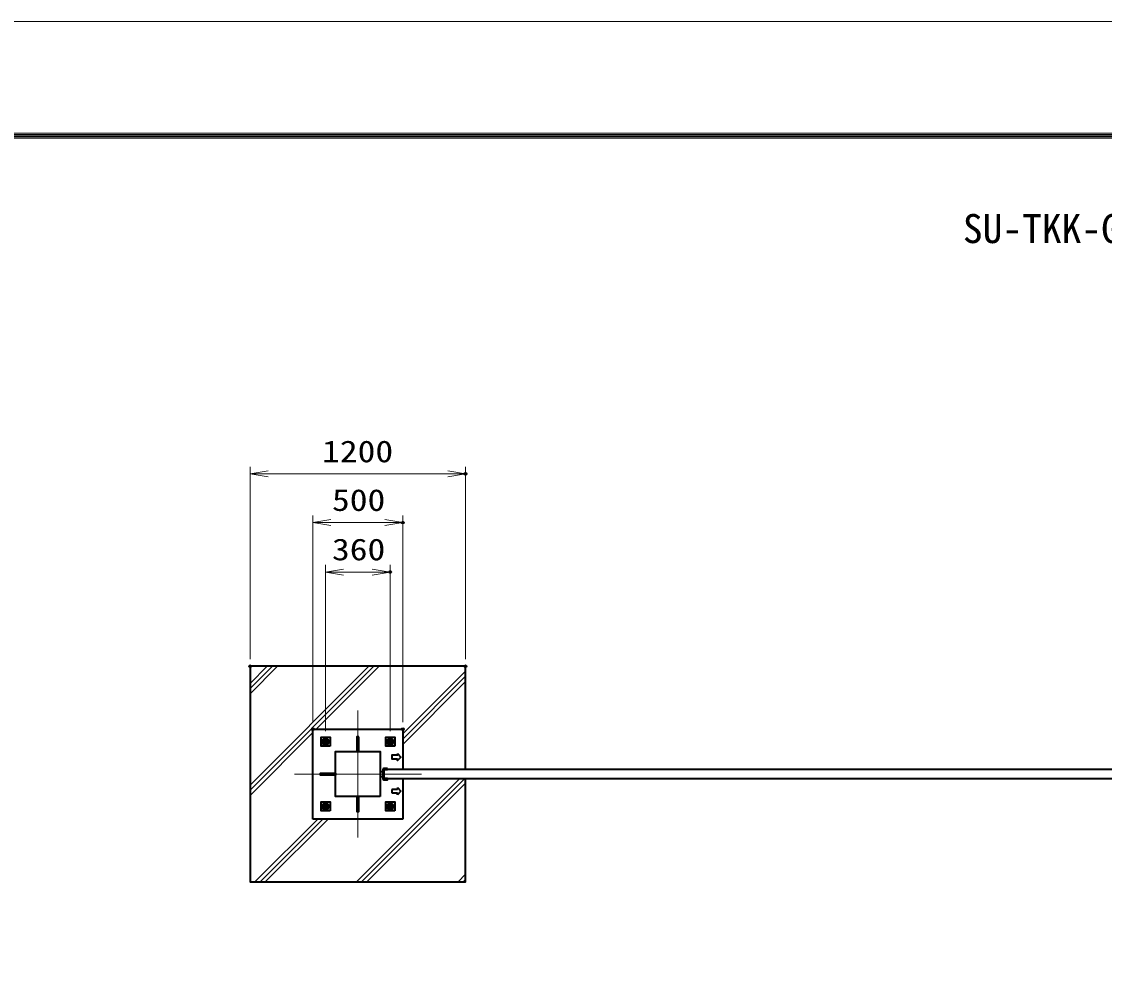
# Model space of a CAD drawing. Units: millimetres at full size. Extents: x -11880 to 11880, y -8400 to 8400.
# Drawn here: x -7174 to -1146, y 3113 to 8400 of the extents above; entities that cross this region are included whole.
import ezdxf
from ezdxf.enums import TextEntityAlignment as Align

# ---------------------------------------------------------------- set-up
doc = ezdxf.new("R2010")
doc.units = ezdxf.units.MM
doc.header["$LTSCALE"] = 30
doc.header["$PDMODE"] = 32
doc.header["$PDSIZE"] = 15
for name, pattern in [('DASHED', [7.5, 6, -1.5]), ('USER1', [9, 6, -0.75, 1.5, -0.75]), ('USER2', [18, 12, -1.5, 3, -1.5])]:
    doc.linetypes.add(name, pattern=pattern)
for name, color, linetype, lineweight in [('0-0_D-TTL', 7, 'Continuous', 18), ('0-1_外形線', 7, 'Continuous', 35), ('0-2_0', 7, 'Continuous', 18), ('0-3_寸法線', 4, 'Continuous', 18), ('0-5_細線', 2, 'Continuous', 35), ('0-6_隠れ線', 140, 'DASHED', 18), ('0-7_軸線', 200, 'USER2', 15), ('0-A_AM_0N', 7, 'Continuous', 50), ('0-B_AM_7N', 6, 'USER1', 18), ('1-2_AM_4N', 4, 'Continuous', 25), ('1-5_ハッチング', 253, 'Continuous', 13)]:
    doc.layers.add(name, color=color, linetype=linetype, lineweight=lineweight)
doc.layers.add('0-4_Defpoints', color=7, linetype='Continuous')
doc.layers.add('0-E_文字3', color=254, linetype='Continuous')
doc.styles.add('ＭＳ ゴシック', font='')
doc.styles.get('ＭＳ ゴシック').set_extended_font_data('MS Gothic')

# ---------------------------------------------------------------- blocks, each defined once
blk = doc.blocks.new('_Open')
at = {"layer": '0-2_0', "color": 4}
blk.add_line((-30, 5), (0, 0), dxfattribs=at)
blk.add_lwpolyline([(-30, -5), (0, 0), (-30, 0)], dxfattribs=at)
blk = doc.blocks.new('U51')
at = {"layer": '0-A_AM_0N'}
blk.add_lwpolyline([(2150244.1, 87948161.6), (2149794.1, 87947901.8), (2149344.1, 87948161.6), (2149344.1, 87948681.2), (2149794.1, 87948941), (2150244.1, 87948681.2)], close=True, dxfattribs=at)
for radius in [450, 259.4]:
    blk.add_circle((2149794.1, 87948421.4), radius, dxfattribs=at)
at = {"layer": '0-B_AM_7N'}
for p, q in [((2150365.6, 87948421.4), (2149222.5, 87948421.4)), ((2149794.1, 87948993), (2149794.1, 87947849.8))]:
    blk.add_line(p, q, dxfattribs=at)
at = {"layer": '1-2_AM_4N'}
blk.add_arc((2149794.1, 87948421.4), 300, 10, 280, dxfattribs=at)
blk = doc.blocks.new('U52')
at = {"layer": '0-A_AM_0N'}
blk.add_lwpolyline([(2139444.1, 87948161.6), (2138994.1, 87947901.8), (2138544.1, 87948161.6), (2138544.1, 87948681.2), (2138994.1, 87948941), (2139444.1, 87948681.2)], close=True, dxfattribs=at)
for radius in [450, 259.4]:
    blk.add_circle((2138994.1, 87948421.4), radius, dxfattribs=at)
at = {"layer": '0-B_AM_7N'}
for p, q in [((2139565.6, 87948421.4), (2138422.5, 87948421.4)), ((2138994.1, 87948993), (2138994.1, 87947849.8))]:
    blk.add_line(p, q, dxfattribs=at)
at = {"layer": '1-2_AM_4N'}
blk.add_arc((2138994.1, 87948421.4), 300, 10, 280, dxfattribs=at)
blk = doc.blocks.new('U53')
at = {"layer": '0-A_AM_0N'}
blk.add_lwpolyline([(2139444.1, 87937361.6), (2138994.1, 87937101.8), (2138544.1, 87937361.6), (2138544.1, 87937881.2), (2138994.1, 87938141), (2139444.1, 87937881.2)], close=True, dxfattribs=at)
for radius in [450, 259.4]:
    blk.add_circle((2138994.1, 87937621.4), radius, dxfattribs=at)
at = {"layer": '0-B_AM_7N'}
for p, q in [((2139565.6, 87937621.4), (2138422.5, 87937621.4)), ((2138994.1, 87938193), (2138994.1, 87937049.8))]:
    blk.add_line(p, q, dxfattribs=at)
at = {"layer": '1-2_AM_4N'}
blk.add_arc((2138994.1, 87937621.4), 300, 10, 280, dxfattribs=at)
blk = doc.blocks.new('U54')
at = {"layer": '0-A_AM_0N'}
blk.add_lwpolyline([(2150244.1, 87937361.6), (2149794.1, 87937101.8), (2149344.1, 87937361.6), (2149344.1, 87937881.2), (2149794.1, 87938141), (2150244.1, 87937881.2)], close=True, dxfattribs=at)
for radius in [450, 259.4]:
    blk.add_circle((2149794.1, 87937621.4), radius, dxfattribs=at)
at = {"layer": '0-B_AM_7N'}
for p, q in [((2150365.6, 87937621.4), (2149222.5, 87937621.4)), ((2149794.1, 87938193), (2149794.1, 87937049.8))]:
    blk.add_line(p, q, dxfattribs=at)
at = {"layer": '1-2_AM_4N'}
blk.add_arc((2149794.1, 87937621.4), 300, 10, 280, dxfattribs=at)

msp = doc.modelspace()

# ---------------------------------------------------------------- linework, layer by layer
at = {"layer": '0-0_D-TTL'}
for points in [[(-11880, -8400), (11880, -8400), (11880, 8400), (-11880, 8400)], [(-11116.29, 7779.43), (11116.29, 7779.43), (11116.29, -7777.71), (-11116.29, -7777.71)], [(-11109.21, 7772.36), (11109.21, 7772.36), (11109.21, -7770.64), (-11109.21, -7770.64)], [(-11102.14, 7765.29), (11102.14, 7765.29), (11102.14, -7763.57), (-11102.14, -7763.57)], [(-11095.07, 7758.21), (11095.07, 7758.21), (11095.07, -7756.5), (-11095.07, -7756.5)], [(-11088, 7751.14), (11088, 7751.14), (11088, -7749.43), (-11088, -7749.43)]]:
    msp.add_lwpolyline(points, close=True, dxfattribs=at)
at = {"layer": '0-1_外形線'}
for p, q in [((-4701.96, 4236.26), (-4701.96, 4811.26)), ((-5551.96, 3961.26), (-5551.96, 4461.26)), ((-5551.96, 4461.26), (-5051.96, 4461.26)), ((-5051.96, 4461.26), (-5051.96, 4236.26)), ((-5162.96, 4223.76), (-5176.96, 4223.76)), ((-5162.96, 4236.26), (-5162.96, 4186.26)), ((-5136.96, 4242.26), (-5156.96, 4242.26)), ((-5156.96, 4186.26), (-5156.96, 4236.26)), ((-5176.96, 4198.76), (-5162.96, 4198.76)), ((-5051.96, 4186.26), (-5051.96, 3961.26)), ((-5051.96, 3961.26), (-5551.96, 3961.26))]:
    msp.add_line(p, q, dxfattribs=at)
for points in [[(-4701.96, 4811.26), (-5901.96, 4811.26), (-5901.96, 3611.26), (-4701.96, 3611.26), (-4701.96, 4186.26)], [(-5156.96, 4236.26), (-5136.96, 4236.26), (-5136.96, 4242.26)], [(-5156.96, 4180.26), (-5136.96, 4180.26), (-5136.96, 4186.26), (-5156.96, 4186.26)]]:
    msp.add_lwpolyline(points, dxfattribs=at)
for points in [[(-5456.96, 4366.26), (-5506.96, 4366.26), (-5506.96, 4416.26), (-5456.96, 4416.26)], [(-5096.96, 4366.26), (-5146.96, 4366.26), (-5146.96, 4416.26), (-5096.96, 4416.26)], [(-5176.96, 4086.26), (-5426.96, 4086.26), (-5426.96, 4336.26), (-5176.96, 4336.26)], [(-156.96, 4236.26), (-5156.96, 4236.26), (-5156.96, 4186.26), (-156.96, 4186.26)], [(-5456.96, 4006.26), (-5506.96, 4006.26), (-5506.96, 4056.26), (-5456.96, 4056.26)], [(-5096.96, 4006.26), (-5146.96, 4006.26), (-5146.96, 4056.26), (-5096.96, 4056.26)]]:
    msp.add_lwpolyline(points, close=True, dxfattribs=at)
for centre, start, end in [((-5156.96, 4236.26), 90, 180), ((-5156.96, 4186.26), 180, 270)]:
    msp.add_arc(centre, 6, start, end, dxfattribs=at)
at = {"layer": '0-3_寸法線'}
for p, q in [((-5901.96, 4851.26), (-5901.96, 5922.2)), ((-4701.96, 4851.26), (-4701.96, 5922.2)), ((-5901.96, 5882.2), (-4701.96, 5882.2)), ((-5551.96, 4501.26), (-5551.96, 5651.26)), ((-5551.96, 5611.26), (-5051.96, 5611.26)), ((-5051.96, 4501.26), (-5051.96, 5651.26)), ((-5481.96, 4450.32), (-5481.96, 5376.35)), ((-5121.96, 4450.32), (-5121.96, 5376.35)), ((-5481.96, 5336.35), (-5121.96, 5336.35))]:
    msp.add_line(p, q, dxfattribs=at)
at = {"layer": '0-4_Defpoints'}
for p in [(-4701.96, 5882.2), (-5051.96, 5611.26), (-5121.96, 5336.35), (-5901.96, 4811.26), (-4701.96, 4811.26), (-5551.96, 4461.26), (-5051.96, 4461.26), (-5481.96, 4410.32), (-5121.96, 4410.32)]:
    msp.add_point(p, dxfattribs=at)
at = {"layer": '0-5_細線'}
for p, q in [((-5295.96, 4419.16), (-5307.96, 4419.16)), ((-5162.96, 4227.76), (-5166.96, 4223.76)), ((-5509.86, 4217.26), (-5509.86, 4205.26)), ((-5166.96, 4198.76), (-5162.96, 4194.76)), ((-5081.96, 4126.26), (-5111.96, 4126.26)), ((-5111.96, 4126.26), (-5111.96, 4106.26)), ((-5111.96, 4106.26), (-5081.96, 4106.26)), ((-5081.96, 4136.26), (-5081.96, 4126.26)), ((-5081.96, 4136.26), (-5061.96, 4116.26)), ((-5061.96, 4116.26), (-5081.96, 4096.26)), ((-5081.96, 4096.26), (-5081.96, 4106.26)), ((-5295.96, 4003.36), (-5307.96, 4003.36))]:
    msp.add_line(p, q, dxfattribs=at)
for points in [[(-5295.96, 4419.16), (-5307.96, 4419.16), (-5307.96, 4336.26), (-5295.96, 4336.26)], [(-5426.96, 4205.26), (-5509.86, 4205.26), (-5509.86, 4217.26), (-5426.96, 4217.26)], [(-5295.96, 4086.26), (-5307.96, 4086.26), (-5307.96, 4003.36), (-5295.96, 4003.36)]]:
    msp.add_lwpolyline(points, close=True, dxfattribs=at)
for points in [[(-5081.96, 4326.26), (-5081.96, 4316.26), (-5111.96, 4316.26), (-5111.96, 4296.26), (-5081.96, 4296.26)], [(-5081.96, 4326.26), (-5061.96, 4306.26), (-5081.96, 4286.26), (-5081.96, 4296.26)]]:
    msp.add_lwpolyline(points, dxfattribs=at)
at = {"layer": '0-6_隠れ線'}
for centre in [(-5481.96, 4391.26), (-5121.96, 4391.26), (-5481.96, 4031.26), (-5121.96, 4031.26)]:
    msp.add_circle(centre, 20, dxfattribs=at)
at = {"layer": '0-7_軸線'}
for q in [(-5301.96, 4564.82), (-5655.51, 4211.26), (-4948.41, 4211.26), (-5301.96, 3857.71)]:
    msp.add_line((-5301.96, 4211.26), q, dxfattribs=at)
at = {"layer": '1-5_ハッチング'}
for p, q in [((-5901.96, 4716.19), (-5806.89, 4811.26)), ((-5901.96, 4150.51), (-5241.2, 4811.26)), ((-5901.96, 4687.19), (-5777.89, 4811.26)), ((-5901.96, 4121.51), (-5212.2, 4811.26)), ((-5901.96, 4658.19), (-5748.89, 4811.26)), ((-5533.2, 4461.26), (-5183.2, 4811.26)), ((-5051.96, 4434.82), (-4701.96, 4784.82)), ((-5051.96, 4405.82), (-4701.96, 4755.82)), ((-5051.96, 4376.82), (-4701.96, 4726.82)), ((-5901.96, 4092.51), (-5551.96, 4442.51)), ((-5309.83, 3611.26), (-4734.83, 4186.26)), ((-5280.83, 3611.26), (-4705.83, 4186.26)), ((-5251.83, 3611.26), (-4701.96, 4161.13)), ((-5875.52, 3611.26), (-5525.52, 3961.26)), ((-5846.52, 3611.26), (-5496.52, 3961.26)), ((-5817.52, 3611.26), (-5467.52, 3961.26)), ((-4744.15, 3611.26), (-4701.96, 3653.45)), ((-4715.15, 3611.26), (-4701.96, 3624.45))]:
    msp.add_line(p, q, dxfattribs=at)

# ---------------------------------------------------------------- block references
at = {"layer": '0-3_寸法線', "xscale": 3.333333, "yscale": 3.333333, "rotation": 180}
for p in [(-5901.96, 5882.2), (-5551.96, 5611.26), (-5481.96, 5336.35)]:
    msp.add_blockref('_Open', p, dxfattribs=at)
at = {"layer": '0-3_寸法線', "xscale": 3.333333, "yscale": 3.333333}
for p in [(-4701.96, 5882.2), (-5051.96, 5611.26), (-5121.96, 5336.35)]:
    msp.add_blockref('_Open', p, dxfattribs=at)
at = {"layer": '0-A_AM_0N', "xscale": 0.03333333, "yscale": 0.03333333}
for name in ['U52', 'U51', 'U53', 'U54']:
    msp.add_blockref(name, (-76781.76, -2927222.78), dxfattribs=at)

# ---------------------------------------------------------------- texts
at = {"layer": '0-3_寸法線', "color": 254, "style": 'ＭＳ ゴシック', "width": 1.2}
for s, p in [('1200', (-5501.16, 5910.88)), ('500', (-5445.96, 5639.95)), ('360', (-5445.96, 5365.03))]:
    msp.add_text(s, height=121.2, dxfattribs=at).set_placement(p, align=Align.BOTTOM_LEFT)
at = {"layer": '0-E_文字3', "style": 'ＭＳ ゴシック'}
msp.add_text('SU-TKK-G（両開） H1200×W10000', height=161.6, dxfattribs=at).set_placement((-1933.82, 7118.97), align=Align.BOTTOM_LEFT)

doc.saveas('drawing.dxf')
